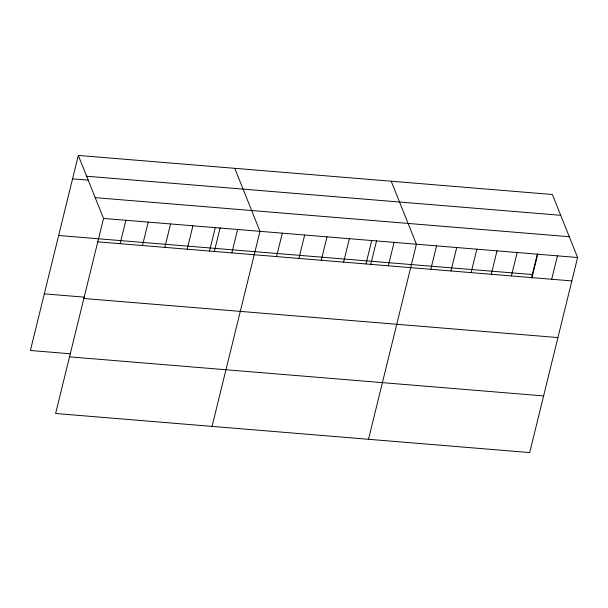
<?xml version="1.0" encoding="UTF-8"?>
<svg xmlns="http://www.w3.org/2000/svg" width="608" height="608" viewBox="0 0 608 608"><rect width="100%" height="100%" fill="white"/><g stroke="black" fill="none" stroke-linecap="round" stroke-linejoin="round"><path stroke-width="0.91" d="M78.31 155.428L103.527 218.424L55.609 413.493L529.69 452.572L577.6 257.503L552.391 194.507L78.31 155.428L30.4 350.497L70.444 353.795M120.118 243.686L125.871 220.263M142.47 245.533L148.223 222.11M164.821 247.372L170.574 223.949M187.173 249.219L192.926 225.796M209.517 251.058L215.27 227.635M214.221 251.932L220.172 227.711M231.868 252.898L237.622 229.474M212.055 426.383L259.973 231.321L234.756 168.325M276.564 256.584L282.317 233.16M298.916 258.43L304.669 235.007M321.267 260.27L327.02 236.846M343.611 262.109L349.364 238.686M365.963 263.956L371.716 240.532M370.667 264.822L376.618 240.608M388.314 265.795L394.068 242.372M368.501 439.28L416.412 244.218L391.202 181.222M430.806 269.298L436.559 245.875M450.961 270.963L456.714 247.54M471.109 272.62L476.862 249.196M491.256 274.284L497.01 250.861M511.404 275.941L517.157 252.518M531.552 277.605L537.305 254.182M531.856 278.114L537.799 253.901M551.699 279.27L557.452 255.839M86.632 176.221L560.705 215.3M72.557 178.851L88.388 180.158M95.205 197.638L569.278 236.717M103.527 218.424L577.6 257.503M58.649 235.494L532.722 274.573M97.774 241.847L571.847 280.926M44.316 293.854L84.352 297.152M83.858 298.49L557.931 337.569M69.525 356.85L543.598 395.93"/></g></svg>
